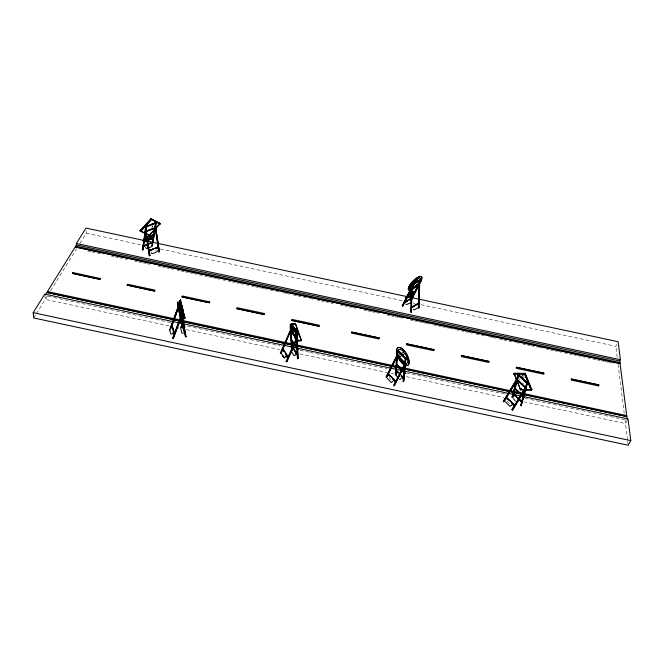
<?xml version="1.0" encoding="UTF-8"?>
<svg xmlns="http://www.w3.org/2000/svg" width="664" height="664" viewBox="0 0 664 664"><rect width="100%" height="100%" fill="white"/><g stroke="black" fill="none" stroke-linecap="round" stroke-linejoin="round"><path stroke-width="0.5" stroke-dasharray="3.32 2.49" d="M522.145 376.114L522.286 375.45M152.014 227.694L152.272 225.793L152.147 227.852M416.776 305.772L416.884 305.174M523.738 377.733L523.996 376.886L523.938 377.617M155.783 250.552L156.156 249.714M617.221 357.307L615.852 346.293L616.756 344.458M627.297 420.254L625.488 423.574L524.045 401.861M33.731 317.965L35.823 314.587M36.346 313.748L47.401 295.887M50.647 290.641L76.659 248.626M79.846 243.481L86.22 233.18L86.129 231.138M143.939 230.142L144.511 229.669M523.722 383.128L522.17 382.987M522.327 375.45L523.556 375.982M519.314 379.111L518.949 378.721L519.372 379.468M522.526 375.334L522.087 375.567L523.215 375.625M86.22 233.18L142.021 245.099M160.29 249L403.795 301.008M412.925 302.958L414.958 303.39M421.042 304.693L615.852 346.293M87.814 251.009L90.852 251.664M91.864 251.88L103.02 254.262M111.129 255.997L114.175 256.644M115.187 256.86L118.233 257.507M119.246 257.723L127.355 259.458M134.452 260.977L137.498 261.624M138.51 261.84L141.548 262.496M142.561 262.712L145.607 263.359M146.619 263.575L150.678 264.446M157.775 265.957L160.812 266.613M161.825 266.828L164.871 267.476M165.884 267.692L168.93 268.339M169.942 268.563L176.026 269.858M177.039 270.074L180.077 270.729M181.089 270.945L184.135 271.593M185.148 271.808L188.194 272.456M189.207 272.68L192.245 273.327M193.257 273.543L203.4 275.709M204.412 275.925L207.458 276.573M208.471 276.788L211.509 277.444M212.522 277.66L215.568 278.307M216.58 278.523L230.773 281.561M231.786 281.777L234.832 282.424M235.844 282.64L238.891 283.296M239.903 283.511L254.096 286.541M255.109 286.757L258.155 287.404M259.167 287.628L262.205 288.276M263.218 288.491L269.302 289.794M270.323 290.01L281.47 292.392M282.482 292.608L285.528 293.256M286.541 293.471L292.625 294.774M293.637 294.99L296.683 295.638M297.696 295.853L308.851 298.244M309.864 298.46L315.948 299.754M316.96 299.97L319.998 300.626M321.019 300.842L324.057 301.489M325.069 301.705L333.179 303.44M340.283 304.959L343.321 305.606M344.334 305.822L347.38 306.469M348.392 306.693L351.43 307.341M352.451 307.556L356.502 308.42M363.598 309.939L366.644 310.586M367.657 310.802L370.695 311.457M371.716 311.673L374.753 312.321M375.766 312.536L378.812 313.192M386.921 314.919L389.959 315.574M390.98 315.79L394.018 316.438M395.03 316.653L398.076 317.309M399.089 317.525L402.127 318.172M410.244 319.907L413.282 320.554M414.294 320.77L417.341 321.417M418.353 321.642L421.391 322.289M422.412 322.505L425.45 323.152M426.462 323.368L432.546 324.671M433.559 324.887L436.605 325.534M437.618 325.75L440.655 326.406M441.676 326.622L444.714 327.269M445.727 327.485L448.773 328.141M449.785 328.356L459.92 330.523M460.94 330.738L463.978 331.386M464.991 331.602L468.037 332.257M469.05 332.473L475.134 333.768M476.146 333.984L487.301 336.366M488.314 336.59L491.352 337.237M492.373 337.453L498.456 338.756M499.469 338.972L502.507 339.619M503.519 339.835L514.675 342.217M515.687 342.433L521.771 343.736M522.784 343.952L525.83 344.599M526.842 344.815L529.88 345.471M530.901 345.687L537.998 347.206M539.01 347.421L545.094 348.716M546.107 348.932L549.153 349.588M550.165 349.803L553.203 350.451M554.216 350.667L557.262 351.322M558.275 351.538L568.417 353.704M569.43 353.92L572.468 354.568M573.48 354.783L576.526 355.431M577.539 355.655L580.577 356.302M581.598 356.518L591.732 358.684M592.744 358.9L595.791 359.548M596.803 359.763L599.849 360.419M600.862 360.635L603.9 361.282M604.912 361.498L607.958 362.154M608.971 362.37L615.055 363.664M170.499 322.505L44.903 295.621L45.235 299.389L168.996 325.875M187.713 326.182L279.884 345.911M300.145 350.243L309.258 352.194M310.271 352.41L332.556 357.182M333.569 357.398L355.854 362.162M356.867 362.378L387.253 368.885M406.493 373.002L483.475 389.477M484.488 389.693L504.74 394.026M525 398.358L624.26 419.598M176.093 327.393L179.139 328.049M186.235 329.568L279.569 349.538M299.854 353.887L387.095 372.554M391.154 373.425L394.192 374.073M406.368 376.679L503.752 397.52M393.727 385.859L394.092 386.24L393.312 385.958M507.271 401.33L509.296 403.546M391.071 379.899L389.262 377.725L389.22 376.687M618.093 364.32L624.21 413.357M624.973 419.482L627.571 440.332M627.696 441.319L628.185 445.262"/><path stroke-width="1" d="M395.968 373.367L395.952 375.143L397.645 377.384M410.892 312.105L411.531 288.906L411.954 289.089L411.306 312.296L411.165 289.106L418.461 284.947M411.306 312.296L411.954 289.089M173.022 329.427L172.764 328.597M183.256 312.03L182.55 309.856L183.845 316.803L181.156 305.274M414.369 306.32L411.306 307.664L418.801 303.29L417.025 304.784M418.436 307.706L419.183 284.615L419.598 284.798L419.2 307.689L418.436 307.706L419.2 307.689M418.785 307.498L418.909 300.535M418.992 295.563L419.183 284.615M418.843 307.897L419.598 284.798M154.571 291.089L127.197 285.13L154.571 291.089L154.994 290.11L127.646 284.267L127.197 285.229M408.509 295.48L408.767 295.123M523.946 390.009L520.31 389.403L514.177 373.575L524.784 374.015L531.2 389.901L525.946 390.075M514.741 373.873L514.907 373.193L525.224 373.425L531.623 389.851M488.878 361.407L488.812 362.461L461.331 356.585L461.43 355.539L488.878 361.407L461.43 355.539M183.795 316.811L182.55 309.856M531.748 389.179L530.835 389.884L525.805 389.735M151.566 219.518L150.894 218.813L159.725 223.884L149.475 235.023L140.104 230.798L150.969 218.78L159.476 223.013L159.949 223.976L149.259 235.38L140.527 231.296L151.799 219.269L151.317 218.755M180.4 299.945L179.429 301.307L180.533 300.062M181.953 296.941L209.359 302.693L209.7 301.912L209.351 302.801L181.953 296.941L182.343 295.961L209.7 301.912M410.709 294.027L412.078 293.148M159.982 223.909L150.977 219.02L140.419 230.615M293.986 327.95L293.978 327.51L298.186 333.12M184.874 318.097C180.658 321.276 188.136 315.134 183.828 318.836M395.337 372.886L397.362 350.534L397.836 350.26L396.068 374.006M397.197 355.688L397.67 355.423L397.197 355.688L405.662 364.221L406.127 363.947L397.67 355.423M395.702 373.259L397.836 350.26M396.375 364.702L396.84 364.436L405.164 373.309L404.691 373.583M398.209 350.642L397.628 350.99L398.134 350.335L406.617 359.265L406.144 359.539M236.749 308.66L264.156 314.52L236.749 308.66L237.081 307.664L264.463 313.516L264.156 314.52M433.99 349.671L433.866 350.708L406.401 344.832L406.559 343.803L433.99 349.671L406.559 343.803M401.255 376.015L403.206 378.422L401.214 376.38M402.998 381.866L405.372 358.568L405.845 358.294L403.936 380.962M403.471 381.236L405.372 358.568M403.563 380.588L405.015 366.403M405.223 364.378L405.845 358.294M405.164 373.309L396.84 364.436M405.621 364.602L406.127 363.947M406.617 359.265L398.134 350.335M405.696 298.302L406.044 298.501M143.241 240.542L143.499 241.273L143.241 240.542L153.467 236.475L153.782 236.832L144.486 240.526M144.644 231.512L144.901 232.251L144.644 231.512L154.903 227.86M145.375 226.806L155.808 222.398L156.131 222.755L145.375 226.806L145.698 227.163L156.065 223.145M145.698 227.163L145.433 226.416M142.337 249.672L145.989 226.25L146.453 226.067L143.109 249.838L142.337 249.672L142.793 249.49L146.453 226.067M142.652 250.029L145.989 226.25M291.579 320.38L319.002 326.248L291.579 320.38L291.853 319.376L319.251 325.236L319.002 326.248M181.504 305.365L182.135 307.847L181.546 305.324M144.47 241.912L144.105 241.605L151.865 238.874L152.952 234.923L145.375 237.745L145.864 237.795L144.644 241.663L151.649 238.816L152.687 235.189M143.69 246.128L143.374 245.771L152.33 242.177L152.579 242.899L150.786 243.622M151.865 245.821L155.749 222.465L156.53 222.639L152.172 246.17L155.749 222.465M153.467 236.475L143.183 240.916M152.579 242.899L152.33 242.177M379.127 337.943L378.945 338.964L351.505 333.096L351.712 332.075L379.127 337.943L351.712 332.075M531.183 390.042L531.831 389.527L531.2 389.818M180.948 304.56L183.247 311.914M160.007 223.843L159.476 223.013M410.875 293.812C409.323 293.961 412.56 293.131 411.199 293.646M295.356 323.401C286.051 326.016 291.189 322.895 295.538 323.982L301.414 340.599M297.314 339.296L296.949 332.78L298.244 334.814M512.068 397.255L518.235 374.288L518.659 374.679L512.907 397.362L512.068 397.255L518.235 374.288M514.426 388.664L514.949 388.033L524.17 397.097L523.73 397.379L514.426 388.664L514.949 388.033M516.634 379.924L517.165 379.277L526.502 388.39L526.071 388.664L516.634 379.924L517.165 379.277M517.879 374.986L518.418 374.338L527.83 383.468L527.39 383.742L517.879 374.986L518.418 374.338M512.475 397.645L518.659 374.679M518.468 399.28L521.423 402.06L521.946 401.429L517.513 397.255M526.743 382.804L520.701 405.413L521.115 405.804L527.606 382.921L526.743 382.804L527.166 383.203L521.115 405.804M521.423 402.06L521.946 401.429M521.132 405.14L525.075 390.39M525.606 388.423L527.183 382.522M295.555 353.962L295.165 355.364L293.795 355.531L291.33 351.231M145.026 237.861L152.944 234.89M401.106 378.289L400.5 379.376L399.438 379.36M151.898 238.476L152.77 234.674M406.941 297.107L407.322 296.675M157.509 250.668L156.928 251.689L154.529 252.942L152.039 253.565L151.126 252.81M295.663 328.423L295.604 329.045M411.746 295.057L413.589 291.969M296.667 330.796L296.725 330.182M531.789 389.726L531.001 390.224M170.059 328.572L177.811 307.897L178.375 307.922L171.113 328.058M170.548 328.033L177.811 307.897M170.615 328.597L178.375 307.922M174.748 333.901L174.184 333.876L172.764 329.029M172.723 337.993L180.957 316.321L181.529 316.354L173.428 338.416L172.723 337.993L173.428 338.416M172.864 338.399L180.957 316.321M173.287 338.017L181.529 316.354M516.343 367.275L543.808 373.151L516.343 367.275L516.301 368.337L543.799 374.214L543.808 373.151M280.366 353.082L289.969 331.112L290.467 331.079L281.129 353.431L280.366 353.082L281.129 353.431M280.64 353.472L290.467 331.079M283.984 350.949L282.598 348.99L283.088 348.949L288.35 357.149L287.861 357.19L285.877 353.646M286.159 361.374L295.945 339.354L296.434 339.321L296.725 339.711L286.931 361.722L286.159 361.374L286.931 361.722M286.433 361.764L296.434 339.321M571.289 379.028L598.77 384.904L571.289 379.028L571.306 380.098L598.82 385.983L598.77 384.904M408.236 295.588L407.43 295.903L414.004 291.662M407.43 295.903L408.493 295.364M407.58 295.82L408.227 295.48L408.053 294.799M408.651 294.799L407.962 295.604M410.825 293.604L411.19 293.538M405.588 298.758C407.223 297.173 408.551 294.003 407.762 295.447M386.025 376.969L396.889 355.73L405.223 364.138L394.557 385.319M386.44 376.878L396.889 355.73M386.39 377.351L397.263 356.111L386.797 377.26M405.745 297.588L414.012 292.658L414.377 293.023L406.119 297.953L405.745 297.588L414.012 292.658M409.945 289.139L418.262 284.225L418.644 284.59L410.327 289.504L409.945 289.139L418.262 284.225M412.319 284.375L420.669 279.469L421.042 279.834L412.693 284.74L412.319 284.375L420.669 279.469M402.293 305.805L413.224 283.868L413.597 284.242L402.666 306.17L402.293 305.805L413.589 283.669L413.962 284.034L402.666 306.17M413.83 291.479L411.389 295.115M413.722 292.06L413.382 291.737L408.152 294.725M414.029 291.728L411.207 295.538M392.582 379.019L395.229 381.767L395.868 381.219L388.166 373.766L391.478 377.193M393.777 385.037L404.849 363.756L394.192 384.937M395.229 381.767L395.868 381.219M394.15 385.419L405.223 364.138M410.31 300.568L421.267 279.395L421.64 279.76L411.033 300.726M410.667 300.369L421.267 279.395M409.904 299.796L411.854 298.443L411.481 298.078L404.393 302.12L404.758 302.485L407.422 300.966M619.031 362.478L620.425 359.705L618.118 341.703L85.996 228.076L76.377 243.481L76.493 245.539M411.14 300.02L421.64 279.76M619.96 362.569L76.177 246.278L75.688 247.066L620.076 363.49L75.688 247.066M626.708 415.614L47.949 291.679L47.385 292.575L181.114 321.293M99.832 279.378L100.314 278.415L99.832 279.378L72.467 273.427L72.982 272.58L100.314 278.523M630.8 440.63L628.185 445.262L33.731 317.965L33.2 312.678L44.77 294.135L628.019 418.934L630.8 440.63L33.2 312.678M409.348 294.824L409.995 294.268M285.869 356.601L284.341 357.83L281.187 353.281M503.304 401.446L516.517 379.617L516.941 380.007L504.076 401.728L503.304 401.446L516.517 379.617M503.71 401.828L516.941 380.007M145.35 238.227L145.125 237.712L145.457 238.077M511.247 402.757L514.202 405.563L514.832 405.015L506.341 397.396L514.476 405.123M511.944 409.696L525.398 387.842L525.822 388.232L512.716 409.987L511.944 409.696L525.398 387.842M514.202 405.563L514.832 405.015M512.359 410.095L525.822 388.232M72.476 273.535L72.982 272.58M392.889 381.269L391.212 382.564L387.17 378.173M47.393 292.683L47.949 291.679M75.688 247.174L76.177 246.278M45.451 294.75L76.46 244.941L619.761 361.017L627.173 419.233M406.816 297.148L407.43 296.451M173.063 332.797L172.275 334.042L170.839 333.843L169.544 329.601M412.527 293.322L413.489 291.695M511.654 405.032L509.827 406.302L505.428 401.828M407.704 294.982L405.687 298.775L411.497 295.438M412.178 293.148L411.356 293.878M151.326 219.543L140.843 231.113L140.162 230.308M414.718 305.432L415.473 305.025M148.653 238.052L149.06 237.837M180.907 327.028L180.492 327.559L181.969 333.212L183.505 333.054M411.68 293.156L411.448 293.114M152.986 248.975L153.932 248.618M409.713 288.35L417.855 278.158M410.286 288.89L418.859 277.801M409.331 294.501L410.028 293.994M410.037 294.509L409.373 294.982M179.546 301.34L180.467 300.07M407.397 296.21L407.04 297.223M147.914 244.261L148.894 243.954M407.356 296.136L406.692 297.231M411.356 295.43L411.414 294.965M181.712 326.613L180.492 327.559L181.372 326.954M146.014 239.413L147.068 238.932L145.831 239.214M149.134 234.716L148.495 234.923L148.977 235.429M397.719 351.92A8.084 3.552 61 0 0 398.425 355.713L403.944 351.787M404.467 363.548A8.084 3.552 61 0 1 399.13 357.406L405.065 353.223A8.084 3.552 61 0 1 405.903 354.551M295.629 328.439L296.434 329.236M179.595 301.755L183.621 318.438L184.899 317.824M524.261 396.732L523.83 397.014L514.517 388.307M526.602 388.017L526.17 388.299L516.725 379.551M527.166 383.203L527.606 382.921M527.93 383.087L527.49 383.369L517.978 374.612M418.162 307.714L414.245 309.831L413.265 309.607M530.835 389.884L531.781 389.27M520.227 389.228L520.933 389.038M520.31 389.403L521.066 388.863M520.369 389.486L521.107 388.955M520.427 389.569L521.198 389.071M520.551 389.71L521.107 389.278M520.617 389.768L521.24 389.403M520.692 389.818L526.569 389.71M520.825 389.892L521.564 389.552M403.247 378.057L403.704 377.783L396.408 370.313L395.943 370.578L397.935 372.62M405.198 372.936L404.733 373.209L397.072 365.407M524.186 373.583L524.95 373.243M524.386 373.641L525.083 373.309M524.527 373.732L525.158 373.367L524.328 373.932L514.301 374.023L520.493 389.32L523.805 389.668M524.394 373.948L525.29 373.492M524.502 374.006L525.415 373.649M530.918 389.635L524.701 374.28L525.473 373.732M524.933 374.28L525.514 373.824M514.052 373.749L514.907 373.193M514.036 373.89L514.666 373.458M514.044 373.973L514.666 373.608M514.085 374.139L515.048 373.533M514.119 374.23L514.924 373.699M514.343 374.23L514.965 373.873M418.395 303.108L411.315 307.2L411.721 307.391M405.754 358.958L406.235 358.684M406.658 358.875L406.185 359.149L398.375 351.314M407.165 297.306L407.613 297.049M408.435 296.775L410.144 295.795M405.438 298.568L410.41 295.712M413.738 291.463L407.937 294.774L408.31 294.999M407.298 296.783L406.883 296.999M406.966 297.09L407.422 296.825M405.986 301.456L404.218 302.469L404.583 302.834L407.248 301.315M408.651 299.945L411.306 298.426L411.68 298.792M409.19 299.962L411.854 298.443M406.119 297.953L414.203 293.372L413.83 293.015M412.693 284.74L420.86 280.2L420.486 279.834M150.421 236.019L151.018 235.844M151.566 238.725L144.113 241.679M410.037 294.177L409.331 294.824M410.717 302.734L406.65 304.577L405.779 304.153M297.696 358.767L296.443 334.258L296.982 334.033L298.219 358.543L297.696 358.767L297.679 353.041M297.663 354.518L297.14 354.75L294.94 351.671M298.285 349.081L297.754 349.314L291.463 340.566L291.986 340.341L298.285 349.081L297.771 349.704M297.198 348.907L291.488 340.956L291.986 340.341M297.273 339.86L297.812 339.636L291.446 330.871L290.915 331.095L296.7 339.063M297.812 339.636L297.298 340.267L290.94 331.502L291.446 330.871M297.547 334.299L297.007 334.523L290.608 325.75L291.147 325.526L297.547 334.299L297.024 334.93L290.633 326.157M291.571 350.169L290.143 325.617L290.683 325.393L292.309 349.305M291.845 350.55L290.425 325.999L290.965 325.783M149.234 255.64L150.006 255.623L145.956 231.62L145.491 231.802L149.234 255.64L150.006 255.623M158.771 251.714L159.534 251.697L155.658 227.827L155.202 228.001L158.771 251.714L159.534 251.697M145.648 241.015L148.412 239.895M158.198 247.099L148.927 250.585L158.198 247.099L158.273 247.589L155.583 248.685M151.691 249.971L149.002 251.067L152.006 250.145M155.276 248.519L158.273 247.589M145.748 239.065L145.914 238.575M150.911 237.372L149.616 237.612M146.395 238.202L146.453 237.621M146.37 245.049L143.316 246.145L143.631 246.502L146.312 245.414M148.163 244.327L152.637 242.526M144.428 240.907L153.724 237.206M144.586 231.894L155.285 227.827M145.491 231.802L155.218 228.208M155.202 228.001L155.974 227.984M146.304 226.607L146.777 226.424M156.065 222.822L156.53 222.639M151.458 246.8L146.445 248.411L145.341 247.614M295.48 323.708L301.199 340.541M301.473 340.715L296.368 341.279M296.086 340.632L290.384 324.704M295.97 340.806L301.257 340.516M298.393 333.527L298.327 334.897M296.517 334.83L296.866 337.661M293.903 329.684C294.799 328.215 291.172 321.31 292.409 327.493L293.903 329.684L293.787 327.144M295.505 330.498L294.044 328.19M295.356 323.75L290.351 324.572M292.376 327.51L292.251 324.978M185.422 336.465L186.152 336.714L185.422 336.465L180.409 310.603L181.156 310.843L180.409 310.603M184.351 327.377L184.858 326.804L184.268 326.962L180.932 318.006L181.513 317.849L184.932 327.219M183.015 317.251L182.426 317.417L178.989 308.03L179.57 307.864L183.015 317.251L182.932 316.828L182.343 316.994L178.989 308.03M180.932 318.006L181.015 318.421L181.513 317.849M181.255 311.358L181.936 311.623L181.338 311.789L177.886 302.394M179.072 308.453L179.57 307.864M180.359 318.097L177.246 302.17L177.985 302.411M182.26 327.452L177.396 302.568L178.483 302.236L181.853 311.2M179.512 301.672L183.637 318.122M182.998 310.329L180.965 304.502M183.081 310.901L183.297 311.98M181.305 306.785L180.16 301.888M180.849 304.12L180.118 301.896M181.131 305.174L181.006 304.627M181.828 307.54L182.982 314.238M180.508 300.203L180.575 300.535M180.558 300.493L184.766 317.699L180.525 300.394M149.035 235.429L148.62 234.94M288.06 356.742L288.549 356.701M282.889 349.397L282.399 349.438L284.043 351.762M296.725 339.711L295.945 339.354M290.741 331.469L289.969 331.112M511.454 405.496L511.927 405.48M174.35 333.436L174.914 333.461L172.059 325.526L171.495 325.501L172.134 327.261M170.407 329.933L169.702 329.51M181.106 316.728L181.679 316.761M177.952 308.287L178.525 308.32M391.32 376.704L392.042 377.492M509.869 400.409L510.682 401.222M284.972 352.011L285.503 352.825M76.377 243.481L620.425 359.705M72.467 273.427L99.832 279.278M47.385 292.575L181.123 321.193M183.148 321.625L626.899 416.569L183.139 321.725M295.712 328.389L296.692 330.191M144.295 241.912L145.051 237.812M517.073 397.329L517.837 398.168M399.205 373.766L399.877 374.587M418.826 284.823L419.241 285.005M411.165 289.106L411.589 289.288M294.003 349.928L294.484 350.758M140.56 231.329L140.046 230.649M296.509 330.805L296.036 330.274M519.049 375.384L527.83 383.468M517.795 374.571L518.211 374.952M517.073 379.65L525.78 387.718M516.16 379.708L516.575 380.098M525.041 387.942L525.465 388.332M514.857 388.39L524.17 397.097M516.036 395.86L513.811 393.777L513.38 394.051L521.514 401.703M515.945 396.217L513.72 394.134L513.289 394.408L515.505 396.499M520.377 400.392L521.854 401.786M508.649 399.844L506.076 397.836L508.292 399.944M512.351 403.355L514.567 405.455M410.128 288.732L410.501 289.147M398.342 351.704L405.43 358.826M397.636 355.804L406.094 364.328M397.039 365.781L404.002 372.869M398.367 372.72L396.375 370.678L395.91 370.944L397.902 372.985M401.678 376.114L403.671 378.148M392.806 378.571L395.453 381.31M389.677 375.492L387.942 374.214L389.926 376.272M393.652 379.609L395.636 381.667M159.526 223.494L159.949 223.976M159.484 223.561L159.908 224.05M151.126 218.746L151.691 219.236M150.969 218.78L151.475 219.253M150.662 218.962L151.292 219.56M150.595 219.02L151.151 219.676M150.529 219.078L150.96 219.577M149.085 234.5L149.624 235.147M148.985 234.591L149.558 235.205M148.869 234.649L149.483 235.255M148.67 234.658L149.334 235.346M148.761 234.915L149.259 235.38M140.461 230.267L140.859 230.798M140.27 230.176L140.635 230.74M140.121 230.383L140.511 230.947M140.062 230.524L140.477 231.08M513.372 398.616L515.272 400.907M152.263 234.907L152.703 235.33M151.716 238.243L151.981 238.725M151.649 238.393L151.915 238.824M144.354 241.239L144.793 241.663M291.172 325.933L297.563 334.706M291.471 331.278L297.829 340.034M292.011 340.732L298.302 349.48M293.812 349.139L292.168 346.832L291.645 347.056L292.741 348.592M293.272 348.974L291.62 346.666L292.143 346.442L297.646 354.136L297.123 354.36L294.924 351.281M285.429 355.954L286.35 357.249M285.678 354.086L287.861 357.19M522.078 376.687L522.319 377.144M182.799 327.667L183.007 328.506M525.714 374.869L531.515 389.17M295.928 329.966L295.638 329.029M181.936 311.623L178.483 302.236M181.015 318.421L183.679 325.584M182.965 326.348L182.309 324.596L181.737 324.754L182.708 327.385M184.584 330.73L185.239 332.481L184.658 332.647L183.679 330.016M172.532 327.734L171.893 325.966L171.337 325.941L171.968 327.701M173.794 331.253L174.433 333.021M173.229 331.228L174.184 333.876M296.011 340.607L290.375 324.654M295.829 336.997L295.538 330.481M177.836 302.012L182.832 327.294M180.749 320.089L182.119 327.053M181.006 310.437L186.152 336.714M180.558 311.001L185.571 336.872M181.596 305.996L181.513 305.506M145.956 231.62L149.69 255.449M145.806 231.968L149.549 255.806M155.658 227.827L159.219 251.531M155.517 228.167L159.086 251.88M157.891 246.933L157.957 247.423M290.683 325.393L290.915 329.485M291.031 331.527L291.488 340.956M291.679 342.782L291.911 346.874M297.58 350.999L296.692 333.635L296.152 333.868L297.414 358.369M395.943 374.139L395.952 375.143L395.943 373.998M410.75 290.16A9.23 2.996 -45.7 0 1 410.443 284.399A9.23 2.996 -45.7 0 1 420.461 276.498A9.23 2.996 -45.7 0 1 418.951 283.694M417.374 285.462A9.23 2.996 -45.7 0 1 412.228 289.529M419.017 277.959A7.387 2.399 -45.7 0 1 420.602 279.245M420.237 280.457A7.387 2.399 -45.7 0 1 411.174 288.94M409.871 288.508A7.387 2.399 -45.7 0 1 412.029 283.379A7.387 2.399 -45.7 0 1 418.013 278.316M409.414 290.193A9.23 3.005 -45.7 0 1 413.672 280.382A9.23 3.005 -45.7 0 1 421.673 278.598M421.101 280.067A9.23 3.005 -45.7 0 1 420.121 281.76M417.216 285.312A9.23 3.005 -45.7 0 1 415.498 286.939M412.776 282.159A7.387 2.399 -45.7 0 1 414.826 280.183M403.529 364.428A10.109 4.44 61 0 1 396.773 349.09A10.109 4.44 61 0 1 406.966 355.107A10.109 4.44 61 0 1 405.098 365.358M397.844 350.941A8.084 3.552 61 0 1 403.745 351.903M404.866 353.339A8.084 3.552 61 0 1 405.737 363.872M403.197 363.889A10.101 4.44 61 0 1 401.056 361.656M400.55 360.992A10.101 4.44 61 0 1 398.35 357.265M397.18 354.153A10.101 4.44 61 0 1 396.84 352.675M396.74 351.97A10.101 4.44 61 0 1 396.723 350.094M397.122 348.642A10.101 4.44 61 0 1 406.717 354.144A10.101 4.44 61 0 1 406.717 365.582M406.285 355.248A8.084 3.552 61 0 1 407.206 357.373M296.376 334.697L296.31 336.582L296.418 334.689M185.156 332.075L184.575 332.232L181.654 324.347L182.235 324.19L185.156 332.075M284.341 357.83L282.449 355.522L284.341 357.83"/></g></svg>
